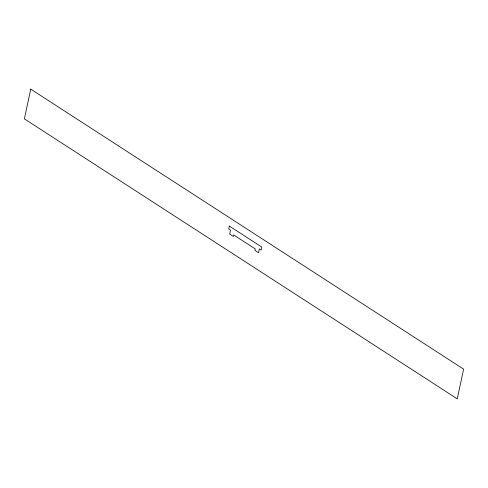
<?xml version="1.0" encoding="UTF-8"?>
<svg xmlns="http://www.w3.org/2000/svg" width="488" height="488" viewBox="0 0 488 488"><rect width="100%" height="100%" fill="white"/><g stroke="black" fill="none" stroke-linecap="round" stroke-linejoin="round"><path stroke-width="0.73" d="M30.72 89.139L24.4 118.877L457.28 398.861L463.6 369.123L30.72 89.139M229.348 226.066L228.713 229.043L230.519 230.208L229.696 234.075L233.307 236.405L233.618 234.917L255.267 248.917L254.95 250.405L258.555 252.735L259.378 248.874L261.184 250.039L261.812 247.068L229.348 226.066"/></g></svg>
